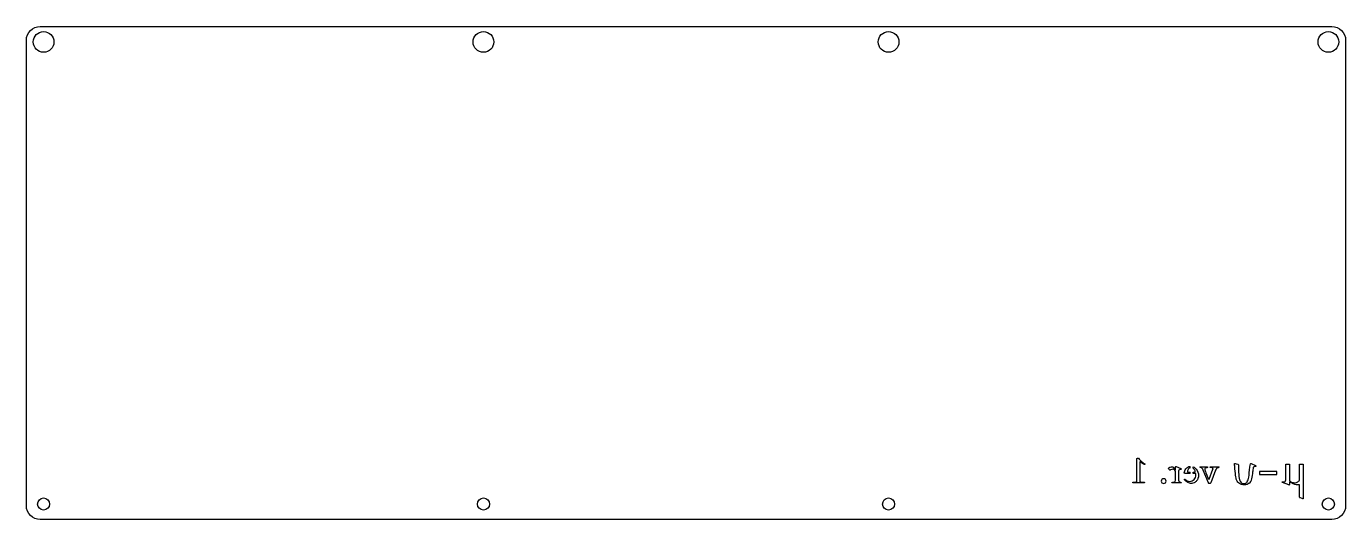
# Model space of a CAD drawing. Header units: millimetres. Extents: x 395 to 777, y -523 to -381.
import ezdxf

# ---------------------------------------------------------------- set-up
doc = ezdxf.new("R2010")
doc.units = ezdxf.units.MM
doc.layers.get('0').update_dxf_attribs({"linetype": 'CONTINUOUS'})

msp = doc.modelspace()

# ---------------------------------------------------------------- linework, layer by layer
for p, q in [((716.46, -511.97), (716.46, -505.66)), ((716.56, -505.56), (716.87, -505.56)), ((717.25, -506.48), (717.25, -511.99)), ((718.68, -507.37), (718.65, -507.37)), ((727.68, -508.86), (727.68, -508.03)), ((727.86, -507.93), (729.23, -508.55)), ((731.86, -508.33), (731.86, -507.9)), ((732.78, -508.46), (732.78, -508.04)), ((734.79, -508.04), (736.84, -508.04)), ((737.74, -508.04), (740.15, -508.04)), ((738.48, -508.69), (738.51, -508.57)), ((749.56, -507.06), (750.83, -507.63)), ((759.61, -511.82), (759.61, -507.37)), ((759.69, -507.24), (760.58, -507.24)), ((760.67, -507.37), (760.67, -512.04)), ((763.6, -511.68), (763.6, -507.37)), ((763.68, -507.24), (764.58, -507.24)), ((764.66, -507.37), (764.66, -517.14)), ((727.68, -511.91), (727.68, -509.57)), ((728.53, -509.17), (728.53, -511.91)), ((731.86, -509.97), (730.29, -509.97)), ((730.31, -511.61), (730.34, -511.61)), ((731.23, -509.57), (731.86, -509.57)), ((731.86, -509.97), (731.86, -509.57)), ((732.78, -509.57), (733.27, -509.57)), ((732.78, -509.97), (732.78, -509.57)), ((733.43, -509.97), (732.78, -509.97)), ((733.37, -509.47), (733.37, -509.41)), ((737.17, -512.69), (735.7, -509.03)), ((737.02, -511.21), (737.16, -511.55)), ((737.38, -511.56), (738.48, -508.69)), ((739.27, -508.97), (737.84, -512.68)), ((758.61, -512.33), (759, -512.36)), ((715.27, -512.65), (715.27, -512.53)), ((718.57, -512.7), (715.31, -512.7)), ((718.61, -512.53), (718.61, -512.65)), ((729.31, -512.7), (726.6, -512.7)), ((737.72, -512.84), (737.29, -512.84)), ((760.47, -513.24), (758.67, -512.52)), ((760.67, -512.49), (760.67, -513.12)), ((760.76, -512.47), (760.71, -512.47)), ((763.6, -516.78), (763.6, -513.21)), ((764.58, -517.28), (763.66, -516.91))]:
    msp.add_line(p, q)
msp.add_lwpolyline([(776.95, -384.52), (776.95, -519.3, -0.414214), (772.95, -523.3), (398.52, -523.3, -0.414214), (394.52, -519.3), (394.52, -384.52, -0.414214), (398.52, -380.53), (772.95, -380.53, -0.414214)], format="xyb", close=True)
msp.add_lwpolyline([(751.94, -509.34), (751.94, -510.23), (756.97, -510.23), (756.97, -509.34)], close=True)
for centre, radius in [((399.52, -385.02), 3), ((527.02, -385.02), 3), ((644.46, -385.02), 3), ((771.95, -385.02), 3), ((399.52, -518.8), 1.75), ((527.02, -518.8), 1.75), ((644.46, -518.8), 1.75), ((771.95, -518.8), 1.75)]:
    msp.add_circle(centre, radius)
for centre, major_axis, ratio, start_param, end_param in [((-1776.92, 4226.03), (-2525.6, 4739.04), 0.017763, 3.14589, 3.172281), ((759.14, -510.94), (-1.54, 2.32), 0.188857, 2.833779, 3.016978), ((758.1, -506), (-2.52, 7.27), 0.066318, 3.118616, 3.330686), ((760.83, -513.06), (0.13, -0.592), 0.289559, 3.078219, 3.375944), ((767.03, -512.45), (3.39, 4.45), 0.121135, 2.98378, 3.172399)]:
    msp.add_ellipse(centre, major_axis=major_axis, ratio=ratio, start_param=start_param, end_param=end_param)
for points, knots in [([(716.46, -505.66), (716.46, -505.62), (716.47, -505.6), (716.49, -505.57), (716.52, -505.56), (716.56, -505.56)], [18, 18, 18, 18, 19, 19, 20, 20, 20, 20]), ([(716.87, -505.56), (717.12, -505.85), (717.44, -506.16), (718.21, -506.82), (718.47, -507.02), (718.73, -507.18), (718.79, -507.23), (718.79, -507.24)], [21, 21, 21, 21, 22, 22, 23, 23, 24, 24, 24, 24]), ([(725.73, -508.74), (725.65, -508.58), (725.61, -508.46), (725.61, -508.38), (725.61, -508.32), (725.74, -508.24), (726.26, -508.04), (726.45, -507.99), (726.58, -507.99), (726.8, -507.99), (727.09, -508.22), (727.43, -508.68)], [0, 0, 0, 0, 1, 1, 1, 2, 2, 3, 3, 3, 4, 4, 4, 4]), ([(727.68, -508.03), (727.68, -507.94), (727.71, -507.9), (727.77, -507.9), (727.78, -507.9), (727.81, -507.91), (727.86, -507.93)], [7, 7, 7, 7, 8, 8, 8, 9, 9, 9, 9]), ([(729.23, -508.55), (729.29, -508.58), (729.32, -508.61), (729.32, -508.69), (729.31, -508.72), (729.28, -508.74), (729.25, -508.76), (729.16, -508.78), (729.09, -508.8), (728.92, -508.83), (728.85, -508.85), (728.77, -508.87)], [10, 10, 10, 10, 11, 11, 12, 12, 13, 13, 14, 14, 15, 15, 15, 15]), ([(730.29, -509.97), (730.21, -509.97), (730.18, -509.9), (730.18, -509.75), (730.18, -509.41), (730.34, -509.02), (730.98, -508.15), (731.38, -507.93), (731.86, -507.9)], [0, 0, 0, 0, 1, 1, 1, 2, 2, 2.937211, 2.937211, 2.937211, 2.937211]), ([(731.86, -508.33), (731.71, -508.39), (731.57, -508.5), (731.21, -508.91), (731.09, -509.16), (731.09, -509.41), (731.09, -509.52), (731.14, -509.57), (731.23, -509.57)], [2.430637, 2.430637, 2.430637, 2.430637, 3, 3, 4, 4, 4, 5, 5, 5, 5]), ([(732.78, -508.04), (733.13, -508.17), (733.43, -508.39), (734.09, -509.25), (734.3, -509.84), (734.3, -511.15), (734.1, -511.69), (733.72, -512.13)], [3.415214, 3.415214, 3.415214, 3.415214, 4, 4, 5, 5, 6, 6, 6, 6]), ([(733.37, -509.41), (733.3, -509.11), (733.16, -508.84), (732.89, -508.55), (732.84, -508.51), (732.78, -508.46)], [0, 0, 0, 0, 1, 1, 1.235122, 1.235122, 1.235122, 1.235122]), ([(735.7, -509.03), (735.66, -508.97), (735.63, -508.9), (735.56, -508.73), (735.52, -508.65), (735.42, -508.5), (735.36, -508.43), (735.24, -508.31), (735.13, -508.27), (734.83, -508.23), (734.76, -508.21), (734.73, -508.18), (734.73, -508.15), (734.73, -508.08), (734.75, -508.05), (734.79, -508.04)], [24, 24, 24, 24, 25, 25, 26, 26, 27, 27, 28, 28, 29, 29, 30, 30, 31, 31, 31, 31]), ([(736.84, -508.04), (736.92, -508.04), (736.96, -508.07), (736.96, -508.13), (736.96, -508.23), (736.87, -508.28), (736.51, -508.28), (736.37, -508.34), (736.17, -508.54), (736.11, -508.64), (736.11, -508.82), (736.14, -508.96), (736.26, -509.33), (736.53, -510.02), (737.02, -511.21)], [0, 0, 0, 0, 1, 1, 1, 2, 2, 3, 3, 4, 4, 5, 5, 6, 6, 6, 6]), ([(737.76, -508.23), (737.72, -508.21), (737.7, -508.17), (737.7, -508.07), (737.71, -508.04), (737.74, -508.04)], [12, 12, 12, 12, 13, 13, 14, 14, 14, 14]), ([(740.15, -508.04), (740.23, -508.04), (740.28, -508.08), (740.28, -508.22), (740.2, -508.27), (740.05, -508.28)], [15, 15, 15, 15, 16, 16, 17, 17, 17, 17]), ([(744.79, -507.86), (744.78, -507.59), (744.76, -507.38), (744.74, -507.11), (744.75, -507.05), (744.8, -507.05), (744.86, -507.06), (745.05, -507.1), (745.31, -507.16), (745.73, -507.24)], [3, 3, 3, 3, 4, 4, 5, 5, 6, 6, 7, 7, 7, 7]), ([(747.56, -513.28), (746.96, -513.28), (746.49, -513.15), (745.82, -512.65), (745.54, -512.28), (745.14, -511.35), (744.96, -510.03), (744.79, -507.86)], [0, 0, 0, 0, 1, 1, 2, 2, 3, 3, 3, 3]), ([(745.73, -507.24), (745.83, -507.26), (745.88, -507.32), (745.88, -507.41), (745.88, -508.45), (745.91, -509.39), (746.02, -511.09), (746.16, -511.72), (746.37, -512.14)], [7, 7, 7, 7, 8, 8, 8, 9, 9, 10, 10, 10, 10]), ([(746.37, -512.14), (746.63, -512.65), (747.02, -512.9), (747.54, -512.9), (747.83, -512.9), (748.07, -512.78), (748.47, -512.31), (748.64, -511.94), (748.92, -510.95), (749.02, -510.1), (749.16, -507.66), (749.29, -507.05), (749.46, -507.05), (749.48, -507.05), (749.5, -507.05), (749.53, -507.05), (749.55, -507.06), (749.56, -507.06)], [10, 10, 10, 10, 11, 11, 11, 12, 12, 13, 13, 14, 14, 15, 15, 15, 16, 16, 17, 17, 17, 17]), ([(750.83, -507.63), (750.91, -507.67), (750.95, -507.73), (750.95, -507.87), (750.88, -507.92), (750.62, -507.96), (750.52, -507.98), (750.35, -508.01), (750.28, -508.06), (750.14, -508.21), (750.09, -508.64), (750.07, -509.41)], [18, 18, 18, 18, 19, 19, 20, 20, 21, 21, 22, 22, 23, 23, 23, 23]), ([(759.61, -507.37), (759.61, -507.31), (759.61, -507.27), (759.63, -507.24), (759.65, -507.24), (759.69, -507.24)], [8, 8, 8, 8, 9, 9, 10, 10, 10, 10]), ([(760.58, -507.24), (760.63, -507.24), (760.65, -507.24), (760.66, -507.27), (760.67, -507.31), (760.67, -507.37)], [11, 11, 11, 11, 12, 12, 13, 13, 13, 13]), ([(763.6, -507.37), (763.6, -507.31), (763.61, -507.27), (763.62, -507.24), (763.64, -507.24), (763.68, -507.24)], [21, 21, 21, 21, 22, 22, 23, 23, 23, 23]), ([(764.58, -507.24), (764.62, -507.24), (764.64, -507.24), (764.65, -507.27), (764.66, -507.31), (764.66, -507.37)], [24, 24, 24, 24, 25, 25, 26, 26, 26, 26]), ([(715.27, -512.53), (715.27, -512.5), (715.29, -512.49), (715.31, -512.49), (715.86, -512.49), (716.21, -512.44), (716.39, -512.34)], [14, 14, 14, 14, 15, 15, 15, 16, 16, 16, 16]), ([(717.25, -511.99), (717.25, -512.09), (717.25, -512.17), (717.27, -512.29), (717.31, -512.34), (717.43, -512.4), (717.53, -512.42), (717.83, -512.45), (717.97, -512.46), (718.23, -512.47), (718.39, -512.48), (718.57, -512.49)], [3, 3, 3, 3, 4, 4, 5, 5, 6, 6, 7, 7, 8, 8, 8, 8]), ([(724.69, -512.64), (724.56, -512.77), (724.39, -512.84), (724.2, -512.84), (724, -512.84), (723.84, -512.77), (723.7, -512.65), (723.57, -512.52), (723.5, -512.36), (723.5, -512.17), (723.5, -511.98), (723.57, -511.82), (723.7, -511.69), (723.84, -511.56), (724.01, -511.49), (724.2, -511.49), (724.39, -511.49), (724.56, -511.56), (724.7, -511.7), (724.83, -511.83), (724.9, -511.99), (724.9, -512.18), (724.9, -512.36), (724.83, -512.52), (724.69, -512.64)], [0, 0, 0, 0, 1, 1, 1, 2, 2, 2, 3, 3, 3, 4, 4, 4, 5, 5, 5, 6, 6, 6, 7, 7, 7, 8, 8, 8, 8]), ([(727.68, -509.57), (727.68, -509.41), (727.59, -509.23), (727.22, -508.82), (727.04, -508.72), (726.7, -508.72), (726.47, -508.79), (726.17, -508.92)], [27, 27, 27, 27, 28, 28, 29, 29, 30, 30, 30, 30]), ([(726.6, -512.7), (726.56, -512.69), (726.55, -512.67), (726.55, -512.59), (726.56, -512.56), (726.63, -512.53), (726.71, -512.52), (726.95, -512.49), (727.07, -512.46), (727.21, -512.43)], [21, 21, 21, 21, 22, 22, 23, 23, 24, 24, 25, 25, 25, 25]), ([(727.43, -508.68), (727.55, -508.84), (727.62, -508.93), (727.65, -508.93), (727.67, -508.93), (727.68, -508.9), (727.68, -508.86)], [4, 4, 4, 4, 5, 5, 5, 6, 6, 6, 6]), ([(730.19, -511.73), (730.21, -511.72), (730.23, -511.7), (730.27, -511.63), (730.29, -511.61), (730.31, -511.61)], [10, 10, 10, 10, 11, 11, 12, 12, 12, 12]), ([(730.36, -511.63), (730.82, -512.03), (731.29, -512.24), (732.28, -512.24), (732.69, -512.05), (733.35, -511.33), (733.52, -510.88), (733.52, -510.35), (733.52, -510.1), (733.49, -509.97), (733.43, -509.97)], [14, 14, 14, 14, 15, 15, 16, 16, 17, 17, 17, 18, 18, 18, 18]), ([(733.72, -512.13), (733.54, -512.34), (733.33, -512.51), (732.82, -512.77), (732.57, -512.84), (732.08, -512.84), (731.86, -512.8), (731.67, -512.74)], [6, 6, 6, 6, 7, 7, 8, 8, 9, 9, 9, 9]), ([(758.67, -512.52), (758.6, -512.49), (758.57, -512.45), (758.57, -512.35), (758.58, -512.33), (758.61, -512.33)], [2, 2, 2, 2, 3, 3, 4, 4, 4, 4]), ([(759, -512.36), (759.2, -512.36), (759.35, -512.31), (759.53, -512.15), (759.59, -512.01), (759.61, -511.82)], [5, 5, 5, 5, 6, 6, 7, 7, 7, 7]), ([(760.67, -512.04), (760.73, -512.12), (760.8, -512.18), (760.95, -512.26), (761.02, -512.3), (761.16, -512.39), (761.31, -512.45), (761.75, -512.6), (761.99, -512.64), (762.52, -512.64), (762.81, -512.55), (763.44, -512.18), (763.6, -511.96), (763.6, -511.68)], [14, 14, 14, 14, 15, 15, 16, 16, 17, 17, 18, 18, 19, 19, 20, 20, 20, 20]), ([(729.11, -512.5), (729.28, -512.52), (729.36, -512.56), (729.36, -512.62), (729.36, -512.66), (729.35, -512.69), (729.31, -512.7)], [18, 18, 18, 18, 19, 19, 19, 20, 20, 20, 20]), ([(763.6, -513.21), (763.38, -513.26), (763.17, -513.28), (762.76, -513.28), (762.51, -513.22), (761.94, -512.99), (761.63, -512.86), (760.94, -512.54), (760.77, -512.47), (760.76, -512.47)], [32, 32, 32, 32, 33, 33, 34, 34, 35, 35, 36, 36, 36, 36]), ([(764.66, -517.14), (764.66, -517.2), (764.65, -517.24), (764.64, -517.27), (764.62, -517.28), (764.58, -517.28)], [27, 27, 27, 27, 28, 28, 29, 29, 29, 29])]:
    msp.add_open_spline(points, degree=3, knots=knots)
for points in [[(717.36, -506.56), (717.28, -506.5), (717.24, -506.47), (717.25, -506.48)], [(718.65, -507.37), (718.26, -507.19), (717.83, -506.92), (717.36, -506.56)], [(718.79, -507.24), (718.74, -507.33), (718.71, -507.37), (718.68, -507.37)], [(738.1, -508.26), (737.94, -508.26), (737.82, -508.25), (737.76, -508.23)], [(738.51, -508.57), (738.51, -508.35), (738.37, -508.25), (738.1, -508.26)], [(739.96, -508.29), (739.63, -508.39), (739.4, -508.62), (739.27, -508.97)], [(740.05, -508.28), (740.01, -508.28), (739.98, -508.29), (739.96, -508.29)], [(716.39, -512.34), (716.44, -512.31), (716.46, -512.19), (716.46, -511.97)], [(725.98, -508.99), (725.9, -508.99), (725.81, -508.91), (725.73, -508.74)], [(726.17, -508.92), (726.09, -508.96), (726.02, -508.98), (725.98, -508.99)], [(727.21, -512.43), (727.53, -512.34), (727.68, -512.17), (727.68, -511.91)], [(728.77, -508.87), (728.61, -508.93), (728.53, -509.03), (728.53, -509.17)], [(728.53, -511.91), (728.53, -512.25), (728.72, -512.44), (729.11, -512.5)], [(731.67, -512.74), (731.1, -512.55), (730.61, -512.21), (730.19, -511.73)], [(730.34, -511.61), (730.35, -511.61), (730.36, -511.62), (730.36, -511.63)], [(733.27, -509.57), (733.33, -509.57), (733.37, -509.54), (733.37, -509.47)], [(737.16, -511.55), (737.23, -511.73), (737.31, -511.74), (737.38, -511.56)], [(715.31, -512.7), (715.29, -512.7), (715.27, -512.68), (715.27, -512.65)], [(718.57, -512.49), (718.6, -512.49), (718.61, -512.5), (718.61, -512.53)], [(718.61, -512.65), (718.61, -512.68), (718.6, -512.7), (718.57, -512.7)], [(737.29, -512.84), (737.26, -512.84), (737.22, -512.79), (737.17, -512.69)], [(737.84, -512.68), (737.79, -512.78), (737.75, -512.84), (737.72, -512.84)], [(749.02, -512.78), (748.64, -513.11), (748.15, -513.28), (747.56, -513.28)]]:
    msp.add_open_spline(points, degree=3)

doc.saveas('drawing.dxf')
